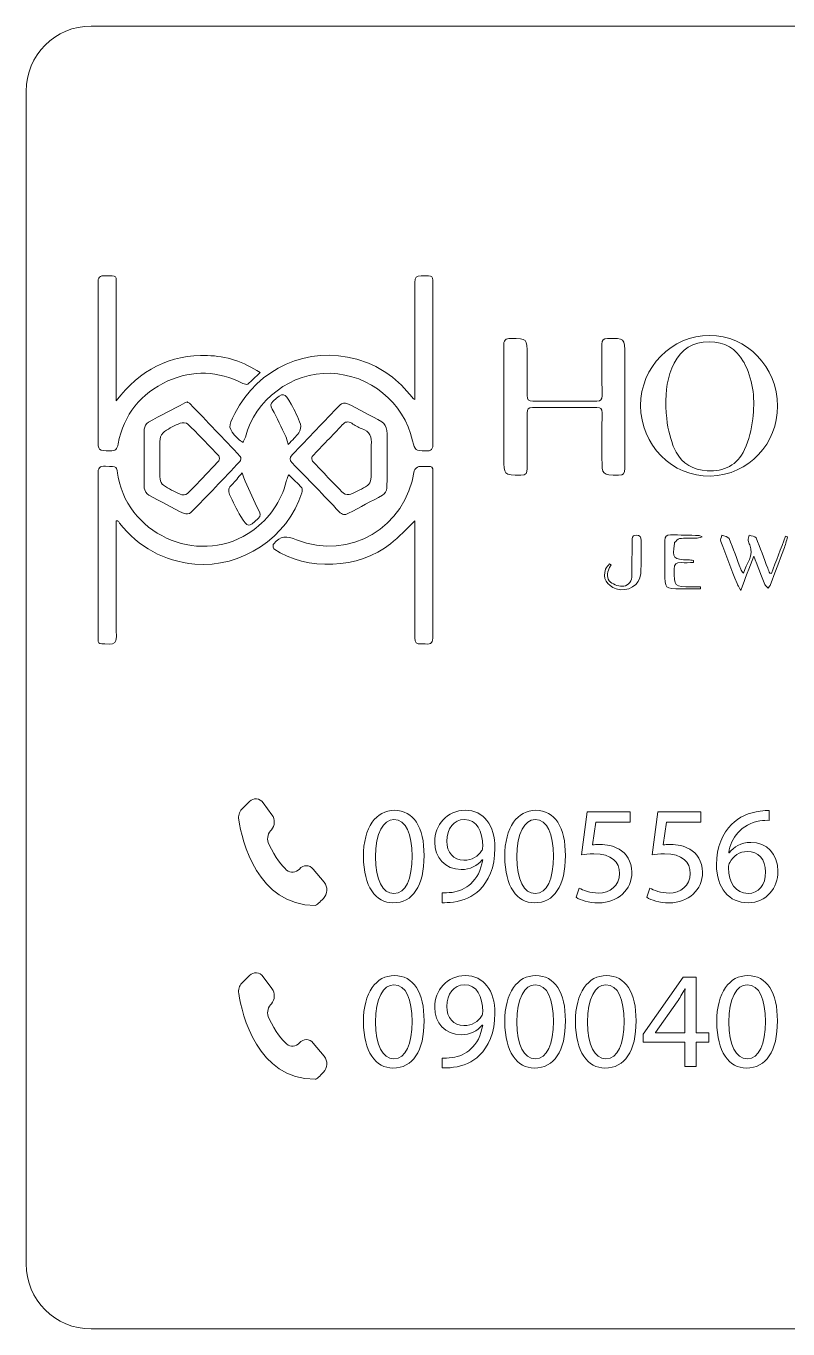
# Model space of a CAD drawing. Header units: millimetres. Extents: x -26.6 to 13.4, y -15.3 to 24.7.
# Drawn here: x -26.62 to -3.23, y -15.33 to 24.67 of the extents above; entities that cross this region are included whole.
import ezdxf

# ---------------------------------------------------------------- set-up
doc = ezdxf.new("R2010")
doc.units = ezdxf.units.MM
doc.header["$MEASUREMENT"] = 0
doc.layers.add('Layer 1', color=7, linetype='Continuous')

msp = doc.modelspace()

# ---------------------------------------------------------------- linework, layer by layer
at = {"layer": 'Layer 1', "color": 250, "lineweight": 18}
msp.add_open_spline([(11.3824, 24.6724), (11.3824, 24.6724), (-24.6176, 24.6724), (-24.6176, 24.6724), (-25.7176, 24.6724), (-26.6176, 23.7724), (-26.6176, 22.6724), (-26.6176, 22.6724), (-26.6176, -13.3276), (-26.6176, -13.3276), (-26.6176, -14.4276), (-25.7176, -15.3276), (-24.6176, -15.3276), (-24.6176, -15.3276), (11.3824, -15.3276), (11.3824, -15.3276), (12.4824, -15.3276), (13.3824, -14.4276), (13.3824, -13.3276), (13.3824, -13.3276), (13.3824, 22.6724), (13.3824, 22.6724), (13.3824, 23.7724), (12.4824, 24.6724), (11.3824, 24.6724)], degree=3, knots=[0, 0, 0, 0, 0.125, 0.125, 0.125, 0.25, 0.25, 0.25, 0.375, 0.375, 0.375, 0.5, 0.5, 0.5, 0.625, 0.625, 0.625, 0.75, 0.75, 0.75, 0.875, 0.875, 0.875, 1, 1, 1, 1], dxfattribs=at)
at = {"layer": 'Layer 1', "color": 250, "lineweight": 9}
for points, knots in [([(-19.4371, 14.0313), (-19.57, 13.9045), (-19.685, 13.7845), (-19.8131, 13.6803), (-19.8407, 13.6577), (-19.9214, 13.679), (-19.9666, 13.7019), (-20.7215, 14.0841), (-21.4952, 14.1227), (-22.2636, 13.7754), (-23.0971, 13.3985), (-23.6155, 12.7464), (-23.7927, 11.843), (-23.8234, 11.685), (-23.8734, 11.6248), (-24.0391, 11.6292), (-24.4056, 11.6396), (-24.4061, 11.6313), (-24.4061, 12.0012), (-24.4058, 13.5936), (-24.4034, 15.1861), (-24.4092, 16.7787), (-24.4098, 16.9516), (-24.3649, 17.015), (-24.185, 17.0079), (-23.8037, 16.993), (-23.8524, 17.0316), (-23.8519, 16.676), (-23.8503, 15.5856), (-23.8514, 14.4953), (-23.8514, 13.4048), (-23.8514, 13.3449), (-23.8514, 13.2851), (-23.8514, 13.1678), (-23.1184, 14.1177), (-22.2056, 14.5976), (-21.0515, 14.5581), (-20.4741, 14.5384), (-19.9379, 14.3689), (-19.4371, 14.0313)], [0, 0, 0, 0, 0.0769231, 0.0769231, 0.0769231, 0.1538462, 0.1538462, 0.1538462, 0.2307692, 0.2307692, 0.2307692, 0.3076923, 0.3076923, 0.3076923, 0.3846154, 0.3846154, 0.3846154, 0.4615385, 0.4615385, 0.4615385, 0.5384615, 0.5384615, 0.5384615, 0.6153846, 0.6153846, 0.6153846, 0.6923077, 0.6923077, 0.6923077, 0.7692308, 0.7692308, 0.7692308, 0.8461538, 0.8461538, 0.8461538, 0.9230769, 0.9230769, 0.9230769, 1, 1, 1, 1]), ([(-14.6833, 13.2057), (-14.6833, 13.284), (-14.6833, 13.3358), (-14.6833, 13.3875), (-14.6833, 14.5252), (-14.6808, 15.6629), (-14.6863, 16.8007), (-14.6872, 16.9541), (-14.6475, 17.0127), (-14.4862, 17.0065), (-14.0918, 16.9913), (-14.1317, 17.0517), (-14.1314, 16.6533), (-14.1303, 15.0565), (-14.1335, 13.4599), (-14.1275, 11.8634), (-14.1268, 11.6867), (-14.166, 11.6172), (-14.3575, 11.6279), (-14.6777, 11.6458), (-14.6782, 11.6338), (-14.7515, 11.9409), (-15.0349, 13.1296), (-16.0583, 13.9685), (-17.2777, 14.0111), (-18.4591, 14.0525), (-19.5919, 13.2007), (-19.8857, 12.0521), (-19.9005, 11.9945), (-19.9339, 11.9419), (-19.9587, 11.8869), (-20.0103, 11.9241), (-20.0703, 11.9536), (-20.112, 11.9998), (-20.4257, 12.3476), (-20.4245, 12.3486), (-20.2063, 12.7784), (-19.4963, 14.1765), (-17.9661, 14.8626), (-16.4659, 14.4431), (-15.8129, 14.2605), (-15.272, 13.8951), (-14.8437, 13.3671), (-14.8105, 13.3263), (-14.7781, 13.2848), (-14.744, 13.245), (-14.7353, 13.235), (-14.7212, 13.2298), (-14.6833, 13.2057)], [0, 0, 0, 0, 0.0625, 0.0625, 0.0625, 0.125, 0.125, 0.125, 0.1875, 0.1875, 0.1875, 0.25, 0.25, 0.25, 0.3125, 0.3125, 0.3125, 0.375, 0.375, 0.375, 0.4375, 0.4375, 0.4375, 0.5, 0.5, 0.5, 0.5625, 0.5625, 0.5625, 0.625, 0.625, 0.625, 0.6875, 0.6875, 0.6875, 0.75, 0.75, 0.75, 0.8125, 0.8125, 0.8125, 0.875, 0.875, 0.875, 0.9375, 0.9375, 0.9375, 1, 1, 1, 1]), ([(-8.2419, 12.9789), (-8.2418, 12.3477), (-8.2448, 11.7165), (-8.2392, 11.0853), (-8.2381, 10.9413), (-8.274, 10.8826), (-8.4318, 10.8844), (-8.9406, 10.891), (-8.9405, 10.8851), (-8.9401, 11.3969), (-8.9399, 11.8656), (-8.9431, 12.3341), (-8.9383, 12.8028), (-8.9369, 12.9204), (-8.9752, 12.9618), (-9.0944, 12.961), (-9.7543, 12.9568), (-10.4143, 12.9566), (-11.0742, 12.9611), (-11.201, 12.9619), (-11.2398, 12.9155), (-11.239, 12.7931), (-11.2348, 12.2243), (-11.2403, 11.6551), (-11.2348, 11.0861), (-11.2334, 10.9428), (-11.2702, 10.8829), (-11.4281, 10.8844), (-11.9537, 10.8892), (-11.9537, 10.8834), (-11.9537, 11.4075), (-11.954, 12.5553), (-11.9512, 13.703), (-11.9577, 14.8505), (-11.9586, 15.0218), (-11.9137, 15.0867), (-11.7332, 15.0833), (-11.2372, 15.074), (-11.237, 15.0811), (-11.2371, 14.5788), (-11.2371, 14.1627), (-11.2341, 13.7467), (-11.2396, 13.3308), (-11.2413, 13.2014), (-11.1973, 13.1536), (-11.0655, 13.1544), (-10.4106, 13.159), (-9.7553, 13.159), (-9.1002, 13.1544), (-8.9718, 13.1536), (-8.937, 13.2031), (-8.9383, 13.3242), (-8.9428, 13.8501), (-8.937, 14.3762), (-8.9425, 14.9022), (-8.9439, 15.0328), (-8.8982, 15.0778), (-8.7689, 15.0805), (-8.2422, 15.0913), (-8.2422, 15.0942), (-8.2422, 14.5713), (-8.2422, 14.0405), (-8.2422, 13.5097), (-8.2419, 12.9789)], [0, 0, 0, 0, 0.047619, 0.047619, 0.047619, 0.0952381, 0.0952381, 0.0952381, 0.1428571, 0.1428571, 0.1428571, 0.1904762, 0.1904762, 0.1904762, 0.2380952, 0.2380952, 0.2380952, 0.2857143, 0.2857143, 0.2857143, 0.3333333, 0.3333333, 0.3333333, 0.3809524, 0.3809524, 0.3809524, 0.4285714, 0.4285714, 0.4285714, 0.4761905, 0.4761905, 0.4761905, 0.5238095, 0.5238095, 0.5238095, 0.5714286, 0.5714286, 0.5714286, 0.6190476, 0.6190476, 0.6190476, 0.6666667, 0.6666667, 0.6666667, 0.7142857, 0.7142857, 0.7142857, 0.7619048, 0.7619048, 0.7619048, 0.8095238, 0.8095238, 0.8095238, 0.8571429, 0.8571429, 0.8571429, 0.9047619, 0.9047619, 0.9047619, 0.952381, 0.952381, 0.952381, 1, 1, 1, 1]), ([(-3.5544, 13.0064), (-3.5395, 11.8646), (-4.4233, 10.8916), (-5.6125, 10.8581), (-6.7887, 10.8249), (-7.7549, 11.8231), (-7.7558, 13.0186), (-7.7562, 14.2053), (-6.8074, 15.1713), (-5.6373, 15.1751), (-4.4908, 15.1788), (-3.5585, 14.2081), (-3.5544, 13.0064)], [0, 0, 0, 0, 0.25, 0.25, 0.25, 0.5, 0.5, 0.5, 0.75, 0.75, 0.75, 1, 1, 1, 1]), ([(-6.7778, 11.8368), (-6.7467, 11.748), (-6.7088, 11.666), (-6.6642, 11.5912), (-6.6642, 11.5912), (-6.6641, 11.5909), (-6.6641, 11.5909), (-6.6641, 11.5909), (-6.6633, 11.5896), (-6.6633, 11.5896), (-6.4722, 11.2431), (-6.1462, 11.0414), (-5.7083, 11.0187), (-5.1918, 10.992), (-4.7784, 11.1917), (-4.5655, 11.668), (-4.434, 11.9627), (-4.3502, 12.2914), (-4.3123, 12.6127), (-4.2455, 13.1768), (-4.2824, 13.7416), (-4.5418, 14.2644), (-4.5588, 14.2987), (-4.5764, 14.3317), (-4.5952, 14.3633), (-4.5952, 14.3633), (-4.5962, 14.3651), (-4.5962, 14.3651), (-4.5962, 14.3651), (-4.5963, 14.3653), (-4.5963, 14.3653), (-4.8201, 14.7706), (-5.172, 14.9806), (-5.6542, 14.9773), (-6.1454, 14.9737), (-6.5036, 14.7548), (-6.7279, 14.3197), (-6.9394, 13.9092), (-6.9893, 13.4659), (-6.9821, 13.0119), (-6.9821, 13.0119), (-6.9765, 12.9798), (-6.9765, 12.9798), (-6.9765, 12.9798), (-6.9769, 12.978), (-6.9769, 12.978), (-6.9541, 12.4618), (-6.8967, 12.2134), (-6.7865, 11.8871), (-6.7865, 11.8871), (-6.7778, 11.8368), (-6.7778, 11.8368)], [0, 0, 0, 0, 0.0588235, 0.0588235, 0.0588235, 0.1176471, 0.1176471, 0.1176471, 0.1764706, 0.1764706, 0.1764706, 0.2352941, 0.2352941, 0.2352941, 0.2941176, 0.2941176, 0.2941176, 0.3529412, 0.3529412, 0.3529412, 0.4117647, 0.4117647, 0.4117647, 0.4705882, 0.4705882, 0.4705882, 0.5294118, 0.5294118, 0.5294118, 0.5882353, 0.5882353, 0.5882353, 0.6470588, 0.6470588, 0.6470588, 0.7058824, 0.7058824, 0.7058824, 0.7647059, 0.7647059, 0.7647059, 0.8235294, 0.8235294, 0.8235294, 0.8823529, 0.8823529, 0.8823529, 0.9411765, 0.9411765, 0.9411765, 1, 1, 1, 1]), ([(-18.5742, 11.827), (-18.6088, 11.9448), (-18.6193, 12.0106), (-18.6467, 12.0683), (-18.781, 12.3512), (-18.9098, 12.6375), (-19.0623, 12.9102), (-19.1225, 13.0176), (-19.1194, 13.0748), (-19.033, 13.1522), (-18.7176, 13.4343), (-18.6989, 13.4372), (-18.4848, 13.0645), (-18.3711, 12.8667), (-18.2691, 12.6597), (-18.1893, 12.4467), (-18.1629, 12.3753), (-18.1992, 12.2568), (-18.2468, 12.187), (-18.3284, 12.0676), (-18.4412, 11.9696), (-18.5742, 11.827)], [0, 0, 0, 0, 0.1428571, 0.1428571, 0.1428571, 0.2857143, 0.2857143, 0.2857143, 0.4285714, 0.4285714, 0.4285714, 0.5714286, 0.5714286, 0.5714286, 0.7142857, 0.7142857, 0.7142857, 0.8571429, 0.8571429, 0.8571429, 1, 1, 1, 1]), ([(-21.6722, 13.1329), (-21.6442, 13.1149), (-21.6078, 13.1006), (-21.5831, 13.0748), (-21.0678, 12.5382), (-20.5525, 12.0014), (-20.0432, 11.4592), (-20.0181, 11.4329), (-20.0251, 11.3362), (-20.0531, 11.3062), (-20.5504, 10.778), (-21.0512, 10.253), (-21.559, 9.735), (-21.5994, 9.6938), (-21.7143, 9.6789), (-21.7684, 9.7054), (-22.1319, 9.8845), (-22.4918, 10.072), (-22.8443, 10.2717), (-22.9132, 10.3109), (-22.9863, 10.4145), (-22.9876, 10.4896), (-22.9994, 11.0914), (-22.9989, 11.6931), (-22.9887, 12.2948), (-22.9874, 12.3684), (-22.9238, 12.4716), (-22.8592, 12.5083), (-22.494, 12.715), (-22.1196, 12.9057), (-21.7484, 13.1014), (-21.7276, 13.1124), (-21.7047, 13.1194), (-21.6722, 13.1329)], [0, 0, 0, 0, 0.0909091, 0.0909091, 0.0909091, 0.1818182, 0.1818182, 0.1818182, 0.2727273, 0.2727273, 0.2727273, 0.3636364, 0.3636364, 0.3636364, 0.4545455, 0.4545455, 0.4545455, 0.5454545, 0.5454545, 0.5454545, 0.6363636, 0.6363636, 0.6363636, 0.7272727, 0.7272727, 0.7272727, 0.8181818, 0.8181818, 0.8181818, 0.9090909, 0.9090909, 0.9090909, 1, 1, 1, 1]), ([(-15.5384, 11.3861), (-15.5384, 11.0855), (-15.5301, 10.7842), (-15.5443, 10.4839), (-15.5479, 10.4108), (-15.6091, 10.3111), (-15.6729, 10.2747), (-16.0171, 10.0791), (-16.3714, 9.9017), (-16.7195, 9.7129), (-16.8337, 9.6509), (-16.9137, 9.6625), (-17.0068, 9.7612), (-17.4817, 10.2643), (-17.9619, 10.7625), (-18.4449, 11.2579), (-18.5348, 11.3499), (-18.5385, 11.4126), (-18.448, 11.5066), (-17.9555, 12.0188), (-17.4703, 12.5378), (-16.9751, 13.0472), (-16.9336, 13.0898), (-16.8199, 13.1124), (-16.7683, 13.0869), (-16.4046, 12.908), (-16.0437, 12.7221), (-15.6937, 12.5186), (-15.6173, 12.4741), (-15.5507, 12.351), (-15.5447, 12.26), (-15.5258, 11.9697), (-15.5377, 11.6777), (-15.5377, 11.3861), (-15.538, 11.3861), (-15.5381, 11.3861), (-15.5384, 11.3861)], [0, 0, 0, 0, 0.0833333, 0.0833333, 0.0833333, 0.1666667, 0.1666667, 0.1666667, 0.25, 0.25, 0.25, 0.3333333, 0.3333333, 0.3333333, 0.4166667, 0.4166667, 0.4166667, 0.5, 0.5, 0.5, 0.5833333, 0.5833333, 0.5833333, 0.6666667, 0.6666667, 0.6666667, 0.75, 0.75, 0.75, 0.8333333, 0.8333333, 0.8333333, 0.9166667, 0.9166667, 0.9166667, 1, 1, 1, 1]), ([(-22.5099, 11.3908), (-22.5093, 11.3908), (-22.509, 11.3908), (-22.5086, 11.3908), (-22.5086, 11.1805), (-22.5163, 10.9698), (-22.5039, 10.7602), (-22.5002, 10.6962), (-22.4564, 10.611), (-22.404, 10.5775), (-22.2399, 10.4717), (-22.0672, 10.376), (-21.8885, 10.2981), (-21.8268, 10.2712), (-21.7076, 10.2775), (-21.6654, 10.3197), (-21.3373, 10.646), (-21.0197, 10.9831), (-20.7055, 11.3232), (-20.679, 11.3517), (-20.6779, 11.4471), (-20.7041, 11.4749), (-21.0142, 11.806), (-21.3274, 12.1344), (-21.6516, 12.4514), (-21.6971, 12.4959), (-21.8182, 12.5054), (-21.8836, 12.4792), (-22.051, 12.4119), (-22.2151, 12.3278), (-22.3637, 12.2253), (-22.4328, 12.1777), (-22.4949, 12.0757), (-22.5033, 11.9923), (-22.5234, 11.7938), (-22.5099, 11.5917), (-22.5099, 11.3908)], [0, 0, 0, 0, 0.0833333, 0.0833333, 0.0833333, 0.1666667, 0.1666667, 0.1666667, 0.25, 0.25, 0.25, 0.3333333, 0.3333333, 0.3333333, 0.4166667, 0.4166667, 0.4166667, 0.5, 0.5, 0.5, 0.5833333, 0.5833333, 0.5833333, 0.6666667, 0.6666667, 0.6666667, 0.75, 0.75, 0.75, 0.8333333, 0.8333333, 0.8333333, 0.9166667, 0.9166667, 0.9166667, 1, 1, 1, 1]), ([(-16.0245, 11.3612), (-16.0245, 11.5092), (-16.0374, 11.6587), (-16.0216, 11.8049), (-15.995, 12.0545), (-16.0641, 12.2292), (-16.3206, 12.3132), (-16.4275, 12.3482), (-16.5235, 12.4184), (-16.6218, 12.4768), (-16.7325, 12.5427), (-16.8207, 12.5296), (-16.911, 12.4326), (-17.2165, 12.1045), (-17.5296, 11.783), (-17.8338, 11.4535), (-17.8559, 11.4294), (-17.8488, 11.3429), (-17.823, 11.3154), (-17.5104, 10.9811), (-17.1953, 10.6486), (-16.8696, 10.327), (-16.8264, 10.2845), (-16.709, 10.2757), (-16.6472, 10.3015), (-16.4717, 10.3751), (-16.3018, 10.466), (-16.1414, 10.5686), (-16.0849, 10.6047), (-16.0352, 10.6921), (-16.0302, 10.7598), (-16.0155, 10.9594), (-16.025, 11.1607), (-16.0245, 11.3612)], [0, 0, 0, 0, 0.0909091, 0.0909091, 0.0909091, 0.1818182, 0.1818182, 0.1818182, 0.2727273, 0.2727273, 0.2727273, 0.3636364, 0.3636364, 0.3636364, 0.4545455, 0.4545455, 0.4545455, 0.5454545, 0.5454545, 0.5454545, 0.6363636, 0.6363636, 0.6363636, 0.7272727, 0.7272727, 0.7272727, 0.8181818, 0.8181818, 0.8181818, 0.9090909, 0.9090909, 0.9090909, 1, 1, 1, 1]), ([(-14.6829, 9.4792), (-14.9395, 9.2375), (-15.1703, 8.9892), (-15.4317, 8.779), (-16.4032, 7.9982), (-17.9935, 7.9339), (-19.0153, 8.6244), (-19.0387, 8.6401), (-19.027, 8.7089), (-19.0294, 8.7531), (-19.0298, 8.7586), (-19.0141, 8.764), (-19.0085, 8.7713), (-18.8155, 9.0287), (-18.6226, 9.0287), (-18.3119, 8.9036), (-16.6888, 8.251), (-14.9604, 9.2816), (-14.7007, 11.0182), (-14.6931, 11.0695), (-14.6111, 11.1477), (-14.563, 11.1483), (-14.0571, 11.1538), (-14.1329, 11.2131), (-14.1321, 10.7495), (-14.1289, 9.1475), (-14.1336, 7.5454), (-14.1273, 5.9434), (-14.1266, 5.7584), (-14.1751, 5.6728), (-14.3676, 5.7016), (-14.4098, 5.7078), (-14.4539, 5.7052), (-14.4966, 5.7013), (-14.6373, 5.6884), (-14.6872, 5.7447), (-14.6866, 5.8909), (-14.6809, 7.0099), (-14.6833, 8.1289), (-14.6829, 9.248), (-14.6829, 9.3238), (-14.6829, 9.3996), (-14.6829, 9.4792)], [0, 0, 0, 0, 0.0714286, 0.0714286, 0.0714286, 0.1428571, 0.1428571, 0.1428571, 0.2142857, 0.2142857, 0.2142857, 0.2857143, 0.2857143, 0.2857143, 0.3571429, 0.3571429, 0.3571429, 0.4285714, 0.4285714, 0.4285714, 0.5, 0.5, 0.5, 0.5714286, 0.5714286, 0.5714286, 0.6428571, 0.6428571, 0.6428571, 0.7142857, 0.7142857, 0.7142857, 0.7857143, 0.7857143, 0.7857143, 0.8571429, 0.8571429, 0.8571429, 0.9285714, 0.9285714, 0.9285714, 1, 1, 1, 1]), ([(-23.851, 9.4862), (-23.851, 9.3752), (-23.851, 9.2673), (-23.851, 9.1595), (-23.8508, 8.0791), (-23.8543, 6.9989), (-23.8468, 5.9185), (-23.8457, 5.7456), (-23.9032, 5.6948), (-24.0684, 5.6988), (-24.4654, 5.7078), (-24.4048, 5.6844), (-24.4051, 6.0409), (-24.4067, 7.6708), (-24.4034, 9.3009), (-24.4095, 10.931), (-24.4102, 11.1064), (-24.361, 11.1648), (-24.1835, 11.158), (-23.7785, 11.1422), (-23.8613, 11.1971), (-23.7891, 10.821), (-23.4338, 8.9671), (-21.1832, 8.0739), (-19.6604, 9.1878), (-19.1429, 9.5661), (-18.789, 10.0665), (-18.6297, 10.6949), (-18.6169, 10.7459), (-18.6005, 10.7961), (-18.5844, 10.846), (-18.58, 10.8588), (-18.5697, 10.8695), (-18.5556, 10.8917), (-18.4178, 10.758), (-18.2783, 10.6313), (-18.1514, 10.4929), (-18.1267, 10.466), (-18.1393, 10.3912), (-18.1539, 10.3446), (-18.5827, 8.9711), (-20.0173, 8.0214), (-21.4401, 8.1546), (-22.3927, 8.2441), (-23.1576, 8.6655), (-23.7469, 9.414), (-23.7647, 9.4365), (-23.7839, 9.4578), (-23.8041, 9.478), (-23.8095, 9.4832), (-23.8214, 9.4814), (-23.851, 9.4862)], [0, 0, 0, 0, 0.0588235, 0.0588235, 0.0588235, 0.1176471, 0.1176471, 0.1176471, 0.1764706, 0.1764706, 0.1764706, 0.2352941, 0.2352941, 0.2352941, 0.2941176, 0.2941176, 0.2941176, 0.3529412, 0.3529412, 0.3529412, 0.4117647, 0.4117647, 0.4117647, 0.4705882, 0.4705882, 0.4705882, 0.5294118, 0.5294118, 0.5294118, 0.5882353, 0.5882353, 0.5882353, 0.6470588, 0.6470588, 0.6470588, 0.7058824, 0.7058824, 0.7058824, 0.7647059, 0.7647059, 0.7647059, 0.8235294, 0.8235294, 0.8235294, 0.8823529, 0.8823529, 0.8823529, 0.9411765, 0.9411765, 0.9411765, 1, 1, 1, 1]), ([(-19.9843, 10.9555), (-19.9386, 10.8243), (-19.9221, 10.7612), (-19.8953, 10.7026), (-19.7578, 10.4006), (-19.6263, 10.0952), (-19.4731, 9.801), (-19.4206, 9.6998), (-19.401, 9.6426), (-19.4916, 9.5579), (-19.8002, 9.2692), (-19.8074, 9.2604), (-20.0283, 9.618), (-20.1607, 9.8321), (-20.2591, 10.0673), (-20.3691, 10.2952), (-20.4231, 10.4073), (-20.3974, 10.5005), (-20.3042, 10.59), (-20.1993, 10.6909), (-20.111, 10.809), (-19.9843, 10.9555)], [0, 0, 0, 0, 0.1428571, 0.1428571, 0.1428571, 0.2857143, 0.2857143, 0.2857143, 0.4285714, 0.4285714, 0.4285714, 0.5714286, 0.5714286, 0.5714286, 0.7142857, 0.7142857, 0.7142857, 0.8571429, 0.8571429, 0.8571429, 1, 1, 1, 1]), ([(-8.6613, 8.1225), (-8.6804, 8.0908), (-8.7007, 8.06), (-8.7185, 8.0276), (-8.8013, 7.8761), (-8.7969, 7.7036), (-8.6773, 7.6034), (-8.5738, 7.517), (-8.3992, 7.4591), (-8.2681, 7.4769), (-8.117, 7.4975), (-8.0191, 7.6412), (-8.0194, 7.8184), (-8.0201, 8.1675), (-8.0195, 8.5164), (-8.0168, 8.8654), (-8.0162, 8.9483), (-8.0336, 9.0406), (-7.8943, 9.0439), (-7.7661, 9.0469), (-7.7376, 8.979), (-7.7383, 8.8776), (-7.7403, 8.5391), (-7.7311, 8.1998), (-7.7526, 7.8625), (-7.7755, 7.5028), (-8.1477, 7.281), (-8.5016, 7.3953), (-8.8028, 7.4929), (-8.9301, 7.7222), (-8.8283, 8.0028), (-8.8065, 8.0633), (-8.747, 8.1101), (-8.705, 8.1632), (-8.6904, 8.1495), (-8.6759, 8.136), (-8.6613, 8.1225)], [0, 0, 0, 0, 0.0833333, 0.0833333, 0.0833333, 0.1666667, 0.1666667, 0.1666667, 0.25, 0.25, 0.25, 0.3333333, 0.3333333, 0.3333333, 0.4166667, 0.4166667, 0.4166667, 0.5, 0.5, 0.5, 0.5833333, 0.5833333, 0.5833333, 0.6666667, 0.6666667, 0.6666667, 0.75, 0.75, 0.75, 0.8333333, 0.8333333, 0.8333333, 0.9166667, 0.9166667, 0.9166667, 1, 1, 1, 1]), ([(-5.9154, 7.3947), (-6.1125, 7.3947), (-6.3095, 7.3947), (-6.5066, 7.3947), (-7.0115, 7.3947), (-7.0118, 7.3947), (-7.0115, 7.906), (-7.0115, 8.2311), (-7.0092, 8.5563), (-7.0119, 8.8814), (-7.0129, 9.0035), (-6.9587, 9.0561), (-6.8387, 9.053), (-6.5477, 9.0458), (-6.2566, 9.0411), (-5.9657, 9.0341), (-5.9495, 9.0337), (-5.9339, 9.0206), (-5.865, 8.9897), (-5.9635, 8.9676), (-6.0117, 8.9483), (-6.0611, 8.947), (-6.2281, 8.9426), (-6.3967, 8.9551), (-6.5625, 8.9381), (-6.617, 8.9326), (-6.6646, 8.8572), (-6.7142, 8.8122), (-6.7198, 8.8074), (-6.7177, 8.7939), (-6.7191, 8.7844), (-6.7796, 8.3273), (-6.7486, 8.2916), (-6.2908, 8.2847), (-6.2377, 8.2839), (-6.1848, 8.2721), (-6.1318, 8.2652), (-6.132, 8.2434), (-6.1327, 8.2215), (-6.1331, 8.1998), (-6.2603, 8.1998), (-6.3882, 8.1924), (-6.5147, 8.2018), (-6.667, 8.2129), (-6.7265, 8.1611), (-6.7261, 8.0002), (-6.7244, 7.4549), (-6.7295, 7.4549), (-6.1872, 7.4549), (-6.0976, 7.4549), (-6.008, 7.4549), (-5.9184, 7.4549), (-5.9173, 7.4346), (-5.9164, 7.4146), (-5.9154, 7.3947)], [0, 0, 0, 0, 0.0555556, 0.0555556, 0.0555556, 0.1111111, 0.1111111, 0.1111111, 0.1666667, 0.1666667, 0.1666667, 0.2222222, 0.2222222, 0.2222222, 0.2777778, 0.2777778, 0.2777778, 0.3333333, 0.3333333, 0.3333333, 0.3888889, 0.3888889, 0.3888889, 0.4444444, 0.4444444, 0.4444444, 0.5, 0.5, 0.5, 0.5555556, 0.5555556, 0.5555556, 0.6111111, 0.6111111, 0.6111111, 0.6666667, 0.6666667, 0.6666667, 0.7222222, 0.7222222, 0.7222222, 0.7777778, 0.7777778, 0.7777778, 0.8333333, 0.8333333, 0.8333333, 0.8888889, 0.8888889, 0.8888889, 0.9444444, 0.9444444, 0.9444444, 1, 1, 1, 1]), ([(-3.7411, 7.8701), (-3.5962, 8.2514), (-3.451, 8.6326), (-3.3059, 9.0136), (-3.2843, 9.0063), (-3.2629, 8.999), (-3.2412, 8.9916), (-3.2799, 8.8653), (-3.3126, 8.7367), (-3.3581, 8.613), (-3.4914, 8.2504), (-3.6288, 7.8896), (-3.7677, 7.5293), (-3.7834, 7.4881), (-3.8176, 7.4539), (-3.8434, 7.4164), (-3.8755, 7.4534), (-3.9198, 7.4849), (-3.9375, 7.5276), (-4.0489, 7.799), (-4.1538, 8.0727), (-4.2827, 8.4009), (-4.4228, 8.0313), (-4.542, 7.7163), (-4.6823, 7.3471), (-4.7413, 7.4542), (-4.7751, 7.5025), (-4.796, 7.556), (-4.9648, 7.9871), (-5.1339, 8.4181), (-5.2939, 8.8525), (-5.3132, 8.9043), (-5.2763, 8.977), (-5.2652, 9.04), (-5.1878, 9.0074), (-5.0648, 8.9943), (-5.0406, 8.9383), (-4.9079, 8.632), (-4.8002, 8.3151), (-4.6823, 8.0024), (-4.6665, 7.9602), (-4.641, 7.9215), (-4.5925, 7.8804), (-4.5204, 8.1695), (-4.2534, 8.4078), (-4.4071, 8.7444), (-4.4267, 8.7877), (-4.4501, 8.8339), (-4.4518, 8.8795), (-4.4538, 8.9338), (-4.4343, 8.9888), (-4.4239, 9.0436), (-4.3513, 9.0162), (-4.2342, 9.0079), (-4.2127, 8.9583), (-4.0804, 8.6524), (-3.9702, 8.337), (-3.8521, 8.025), (-3.8325, 7.9736), (-3.8107, 7.923), (-3.7901, 7.872), (-3.7739, 7.8714), (-3.7577, 7.8709), (-3.7411, 7.8701)], [0, 0, 0, 0, 0.047619, 0.047619, 0.047619, 0.0952381, 0.0952381, 0.0952381, 0.1428571, 0.1428571, 0.1428571, 0.1904762, 0.1904762, 0.1904762, 0.2380952, 0.2380952, 0.2380952, 0.2857143, 0.2857143, 0.2857143, 0.3333333, 0.3333333, 0.3333333, 0.3809524, 0.3809524, 0.3809524, 0.4285714, 0.4285714, 0.4285714, 0.4761905, 0.4761905, 0.4761905, 0.5238095, 0.5238095, 0.5238095, 0.5714286, 0.5714286, 0.5714286, 0.6190476, 0.6190476, 0.6190476, 0.6666667, 0.6666667, 0.6666667, 0.7142857, 0.7142857, 0.7142857, 0.7619048, 0.7619048, 0.7619048, 0.8095238, 0.8095238, 0.8095238, 0.8571429, 0.8571429, 0.8571429, 0.9047619, 0.9047619, 0.9047619, 0.952381, 0.952381, 0.952381, 1, 1, 1, 1]), ([(-19.1141, -0.0345), (-19.1141, -0.0345), (-19.0879, -0.0051), (-19.0879, -0.0051), (-18.9771, 0.1205), (-18.9687, 0.3228), (-19.0695, 0.4595), (-19.0695, 0.4595), (-19.3378, 0.8245), (-19.3378, 0.8245), (-19.4458, 0.9712), (-19.6376, 0.9873), (-19.7633, 0.8605), (-19.7633, 0.8605), (-19.9939, 0.6274), (-19.9939, 0.6274), (-20.0734, 0.547), (-20.1093, 0.4258), (-20.0899, 0.3063), (-19.9855, -0.3356), (-19.519, -2.3244), (-17.7466, -2.3244), (-17.7064, -2.3244), (-17.5924, -2.2183), (-17.4844, -2.108), (-17.3582, -1.9789), (-17.3497, -1.7559), (-17.4663, -1.6154), (-17.4663, -1.6154), (-17.8011, -1.2123), (-17.8011, -1.2123), (-17.9166, -1.0729), (-18.1086, -1.0708), (-18.2276, -1.2072), (-18.2276, -1.2072), (-18.2276, -1.2072), (-18.2276, -1.2072), (-18.3333, -1.3285), (-18.5, -1.3422), (-18.6191, -1.2385), (-18.7626, -1.1135), (-18.957, -0.8802), (-19.1654, -0.4472), (-19.2302, -0.3124), (-19.2097, -0.1427), (-19.1141, -0.0345)], [0, 0, 0, 0, 0.0666667, 0.0666667, 0.0666667, 0.1333333, 0.1333333, 0.1333333, 0.2, 0.2, 0.2, 0.2666667, 0.2666667, 0.2666667, 0.3333333, 0.3333333, 0.3333333, 0.4, 0.4, 0.4, 0.4666667, 0.4666667, 0.4666667, 0.5333333, 0.5333333, 0.5333333, 0.6, 0.6, 0.6, 0.6666667, 0.6666667, 0.6666667, 0.7333333, 0.7333333, 0.7333333, 0.8, 0.8, 0.8, 0.8666667, 0.8666667, 0.8666667, 0.9333333, 0.9333333, 0.9333333, 1, 1, 1, 1]), ([(-14.3996, -0.7954), (-14.3996, -1.7298), (-14.7461, -2.2456), (-15.355, -2.2456), (-15.8919, -2.2456), (-16.2552, -1.7421), (-16.2638, -0.8337), (-16.2638, 0.0881), (-15.8664, 0.5953), (-15.3083, 0.5953), (-14.7293, 0.5953), (-14.3996, 0.0796), (-14.3996, -0.7954)], [0, 0, 0, 0, 0.25, 0.25, 0.25, 0.5, 0.5, 0.5, 0.75, 0.75, 0.75, 1, 1, 1, 1]), ([(-13.8412, -1.9369), (-13.7607, -1.9454), (-13.6678, -1.9369), (-13.5409, -1.9245), (-13.3254, -1.8944), (-13.1226, -1.8055), (-12.966, -1.6578), (-12.7842, -1.4932), (-12.6533, -1.252), (-12.6025, -0.9268), (-12.6025, -0.9268), (-12.615, -0.9268), (-12.615, -0.9268), (-12.7673, -1.1128), (-12.9871, -1.2226), (-13.262, -1.2226), (-13.7563, -1.2226), (-14.0737, -0.8503), (-14.0737, -0.3811), (-14.0737, 0.1389), (-13.6973, 0.5953), (-13.1351, 0.5953), (-12.5729, 0.5953), (-12.2262, 0.1389), (-12.2262, -0.5632), (-12.2262, -1.1675), (-12.4291, -1.5903), (-12.6996, -1.8524), (-12.9111, -2.0595), (-13.2026, -2.1863), (-13.4988, -2.2201), (-13.6339, -2.2414), (-13.7522, -2.2456), (-13.8412, -2.2414), (-13.8412, -2.2414), (-13.8412, -1.9369), (-13.8412, -1.9369)], [0, 0, 0, 0, 0.0833333, 0.0833333, 0.0833333, 0.1666667, 0.1666667, 0.1666667, 0.25, 0.25, 0.25, 0.3333333, 0.3333333, 0.3333333, 0.4166667, 0.4166667, 0.4166667, 0.5, 0.5, 0.5, 0.5833333, 0.5833333, 0.5833333, 0.6666667, 0.6666667, 0.6666667, 0.75, 0.75, 0.75, 0.8333333, 0.8333333, 0.8333333, 0.9166667, 0.9166667, 0.9166667, 1, 1, 1, 1]), ([(-10.0615, -0.7954), (-10.0615, -1.7298), (-10.4082, -2.2456), (-11.017, -2.2456), (-11.5538, -2.2456), (-11.9172, -1.7421), (-11.9257, -0.8337), (-11.9257, 0.0881), (-11.5284, 0.5953), (-10.9703, 0.5953), (-10.3913, 0.5953), (-10.0615, 0.0796), (-10.0615, -0.7954)], [0, 0, 0, 0, 0.25, 0.25, 0.25, 0.5, 0.5, 0.5, 0.75, 0.75, 0.75, 1, 1, 1, 1]), ([(-8.0785, 0.236), (-8.0785, 0.236), (-9.1268, 0.236), (-9.1268, 0.236), (-9.1268, 0.236), (-9.2325, -0.47), (-9.2325, -0.47), (-9.1691, -0.4613), (-9.11, -0.453), (-9.0085, -0.453), (-8.797, -0.453), (-8.5858, -0.4998), (-8.4167, -0.6012), (-8.201, -0.7235), (-8.0235, -0.9605), (-8.0235, -1.3071), (-8.0235, -1.8441), (-8.4506, -2.2456), (-9.0466, -2.2456), (-9.3466, -2.2456), (-9.6004, -2.1611), (-9.7315, -2.0763), (-9.7315, -2.0763), (-9.6383, -1.7932), (-9.6383, -1.7932), (-9.5242, -1.8607), (-9.3001, -1.9454), (-9.0507, -1.9454), (-8.6998, -1.9454), (-8.3997, -1.7171), (-8.3997, -1.3494), (-8.4039, -0.9943), (-8.6408, -0.7403), (-9.1903, -0.7403), (-9.3466, -0.7403), (-9.4692, -0.7575), (-9.5708, -0.7703), (-9.5708, -0.7703), (-9.3932, 0.5488), (-9.3932, 0.5488), (-9.3932, 0.5488), (-8.0785, 0.5488), (-8.0785, 0.5488), (-8.0785, 0.5488), (-8.0785, 0.236), (-8.0785, 0.236)], [0, 0, 0, 0, 0.0666667, 0.0666667, 0.0666667, 0.1333333, 0.1333333, 0.1333333, 0.2, 0.2, 0.2, 0.2666667, 0.2666667, 0.2666667, 0.3333333, 0.3333333, 0.3333333, 0.4, 0.4, 0.4, 0.4666667, 0.4666667, 0.4666667, 0.5333333, 0.5333333, 0.5333333, 0.6, 0.6, 0.6, 0.6666667, 0.6666667, 0.6666667, 0.7333333, 0.7333333, 0.7333333, 0.8, 0.8, 0.8, 0.8666667, 0.8666667, 0.8666667, 0.9333333, 0.9333333, 0.9333333, 1, 1, 1, 1]), ([(-5.9095, 0.236), (-5.9095, 0.236), (-6.958, 0.236), (-6.958, 0.236), (-6.958, 0.236), (-7.0636, -0.47), (-7.0636, -0.47), (-7.0002, -0.4613), (-6.9411, -0.453), (-6.8395, -0.453), (-6.6283, -0.453), (-6.4167, -0.4998), (-6.2478, -0.6012), (-6.0321, -0.7235), (-5.8546, -0.9605), (-5.8546, -1.3071), (-5.8546, -1.8441), (-6.2816, -2.2456), (-6.8777, -2.2456), (-7.1775, -2.2456), (-7.4315, -2.1611), (-7.5624, -2.0763), (-7.5624, -2.0763), (-7.4694, -1.7932), (-7.4694, -1.7932), (-7.3553, -1.8607), (-7.1313, -1.9454), (-6.8818, -1.9454), (-6.531, -1.9454), (-6.2308, -1.7171), (-6.2308, -1.3494), (-6.235, -0.9943), (-6.4717, -0.7403), (-7.0214, -0.7403), (-7.1775, -0.7403), (-7.3003, -0.7575), (-7.4018, -0.7703), (-7.4018, -0.7703), (-7.2242, 0.5488), (-7.2242, 0.5488), (-7.2242, 0.5488), (-5.9095, 0.5488), (-5.9095, 0.5488), (-5.9095, 0.5488), (-5.9095, 0.236), (-5.9095, 0.236)], [0, 0, 0, 0, 0.0666667, 0.0666667, 0.0666667, 0.1333333, 0.1333333, 0.1333333, 0.2, 0.2, 0.2, 0.2666667, 0.2666667, 0.2666667, 0.3333333, 0.3333333, 0.3333333, 0.4, 0.4, 0.4, 0.4666667, 0.4666667, 0.4666667, 0.5333333, 0.5333333, 0.5333333, 0.6, 0.6, 0.6, 0.6666667, 0.6666667, 0.6666667, 0.7333333, 0.7333333, 0.7333333, 0.8, 0.8, 0.8, 0.8666667, 0.8666667, 0.8666667, 0.9333333, 0.9333333, 0.9333333, 1, 1, 1, 1]), ([(-3.8124, 0.2866), (-3.8883, 0.2907), (-3.9857, 0.2866), (-4.0916, 0.2698), (-4.6748, 0.1726), (-4.9834, -0.2543), (-5.0468, -0.707), (-5.0468, -0.707), (-5.034, -0.707), (-5.034, -0.707), (-4.9031, -0.5334), (-4.6748, -0.3896), (-4.3706, -0.3896), (-3.8842, -0.3896), (-3.5417, -0.7403), (-3.5417, -1.2775), (-3.5417, -1.7805), (-3.8842, -2.2456), (-4.4549, -2.2456), (-5.0424, -2.2456), (-5.4272, -1.789), (-5.4272, -1.0745), (-5.4272, -0.5334), (-5.2324, -0.1064), (-4.9621, 0.1639), (-4.734, 0.3883), (-4.4295, 0.5275), (-4.0829, 0.5698), (-3.9729, 0.5867), (-3.88, 0.5908), (-3.8124, 0.5908), (-3.8124, 0.5908), (-3.8124, 0.2866), (-3.8124, 0.2866)], [0, 0, 0, 0, 0.0909091, 0.0909091, 0.0909091, 0.1818182, 0.1818182, 0.1818182, 0.2727273, 0.2727273, 0.2727273, 0.3636364, 0.3636364, 0.3636364, 0.4545455, 0.4545455, 0.4545455, 0.5454545, 0.5454545, 0.5454545, 0.6363636, 0.6363636, 0.6363636, 0.7272727, 0.7272727, 0.7272727, 0.8181818, 0.8181818, 0.8181818, 0.9090909, 0.9090909, 0.9090909, 1, 1, 1, 1]), ([(-15.8919, -0.8379), (-15.8919, -1.552), (-15.6718, -1.9578), (-15.3337, -1.9578), (-14.9534, -1.9578), (-14.7715, -1.5141), (-14.7715, -0.8124), (-14.7715, -0.1361), (-14.9447, 0.308), (-15.3293, 0.308), (-15.655, 0.308), (-15.8919, -0.0896), (-15.8919, -0.8379)], [0, 0, 0, 0, 0.25, 0.25, 0.25, 0.5, 0.5, 0.5, 0.75, 0.75, 0.75, 1, 1, 1, 1]), ([(-13.7057, -0.3558), (-13.7057, -0.6983), (-13.4988, -0.9392), (-13.1774, -0.9392), (-12.928, -0.9392), (-12.7334, -0.8168), (-12.6362, -0.6519), (-12.615, -0.6181), (-12.6025, -0.5757), (-12.6025, -0.5164), (-12.6025, -0.0472), (-12.7757, 0.3118), (-13.1647, 0.3118), (-13.4816, 0.3118), (-13.7057, 0.033), (-13.7057, -0.3558)], [0, 0, 0, 0, 0.2, 0.2, 0.2, 0.4, 0.4, 0.4, 0.6, 0.6, 0.6, 0.8, 0.8, 0.8, 1, 1, 1, 1]), ([(-11.5538, -0.8379), (-11.5538, -1.552), (-11.334, -1.9578), (-10.9958, -1.9578), (-10.6153, -1.9578), (-10.4334, -1.5141), (-10.4334, -0.8124), (-10.4334, -0.1361), (-10.6068, 0.308), (-10.9915, 0.308), (-11.317, 0.308), (-11.5538, -0.0896), (-11.5538, -0.8379)], [0, 0, 0, 0, 0.25, 0.25, 0.25, 0.5, 0.5, 0.5, 0.75, 0.75, 0.75, 1, 1, 1, 1]), ([(-3.9182, -1.2984), (-3.9182, -0.9054), (-4.1421, -0.6687), (-4.4846, -0.6687), (-4.7085, -0.6687), (-4.9155, -0.8083), (-5.0172, -1.007), (-5.0424, -1.049), (-5.0592, -1.1041), (-5.0592, -1.1716), (-5.051, -1.6241), (-4.8436, -1.9578), (-4.4549, -1.9578), (-4.1339, -1.9578), (-3.9182, -1.6919), (-3.9182, -1.2984)], [0, 0, 0, 0, 0.2, 0.2, 0.2, 0.4, 0.4, 0.4, 0.6, 0.6, 0.6, 0.8, 0.8, 0.8, 1, 1, 1, 1]), ([(-19.1141, -5.3737), (-19.1141, -5.3737), (-19.0879, -5.3441), (-19.0879, -5.3441), (-18.9771, -5.2187), (-18.9687, -5.0161), (-19.0695, -4.8797), (-19.0695, -4.8797), (-19.3378, -4.5148), (-19.3378, -4.5148), (-19.4458, -4.368), (-19.6376, -4.3519), (-19.7633, -4.4787), (-19.7633, -4.4787), (-19.9939, -4.7116), (-19.9939, -4.7116), (-20.0734, -4.7918), (-20.1093, -4.9134), (-20.0899, -5.0326), (-19.9855, -5.6744), (-19.519, -7.6636), (-17.7466, -7.6636), (-17.7064, -7.6636), (-17.5924, -7.5572), (-17.4844, -7.4472), (-17.3582, -7.3181), (-17.3497, -7.0951), (-17.4663, -6.9546), (-17.4663, -6.9546), (-17.8011, -6.5512), (-17.8011, -6.5512), (-17.9166, -6.4121), (-18.1086, -6.4096), (-18.2276, -6.546), (-18.2276, -6.546), (-18.2276, -6.546), (-18.2276, -6.546), (-18.3333, -6.6677), (-18.5, -6.6815), (-18.6191, -6.5774), (-18.7626, -6.4523), (-18.957, -6.2194), (-19.1654, -5.7864), (-19.2302, -5.6514), (-19.2097, -5.4819), (-19.1141, -5.3737)], [0, 0, 0, 0, 0.0666667, 0.0666667, 0.0666667, 0.1333333, 0.1333333, 0.1333333, 0.2, 0.2, 0.2, 0.2666667, 0.2666667, 0.2666667, 0.3333333, 0.3333333, 0.3333333, 0.4, 0.4, 0.4, 0.4666667, 0.4666667, 0.4666667, 0.5333333, 0.5333333, 0.5333333, 0.6, 0.6, 0.6, 0.6666667, 0.6666667, 0.6666667, 0.7333333, 0.7333333, 0.7333333, 0.8, 0.8, 0.8, 0.8666667, 0.8666667, 0.8666667, 0.9333333, 0.9333333, 0.9333333, 1, 1, 1, 1]), ([(-14.3996, -5.8691), (-14.3996, -6.8037), (-14.7461, -7.3191), (-15.355, -7.3191), (-15.8919, -7.3191), (-16.2552, -6.8161), (-16.2638, -5.9073), (-16.2638, -4.9858), (-15.8664, -4.4787), (-15.3083, -4.4787), (-14.7293, -4.4787), (-14.3996, -4.9941), (-14.3996, -5.8691)], [0, 0, 0, 0, 0.25, 0.25, 0.25, 0.5, 0.5, 0.5, 0.75, 0.75, 0.75, 1, 1, 1, 1]), ([(-15.8919, -5.9114), (-15.8919, -6.6259), (-15.6718, -7.0318), (-15.3337, -7.0318), (-14.9534, -7.0318), (-14.7715, -6.588), (-14.7715, -5.8863), (-14.7715, -5.2097), (-14.9447, -4.766), (-15.3293, -4.766), (-15.655, -4.766), (-15.8919, -5.1631), (-15.8919, -5.9114)], [0, 0, 0, 0, 0.25, 0.25, 0.25, 0.5, 0.5, 0.5, 0.75, 0.75, 0.75, 1, 1, 1, 1]), ([(-13.8412, -7.0108), (-13.7607, -7.0191), (-13.6678, -7.0108), (-13.5409, -6.998), (-13.3254, -6.9684), (-13.1226, -6.8795), (-12.966, -6.7318), (-12.7842, -6.5671), (-12.6533, -6.3259), (-12.6025, -6.0003), (-12.6025, -6.0003), (-12.615, -6.0003), (-12.615, -6.0003), (-12.7673, -6.1863), (-12.9871, -6.2963), (-13.262, -6.2963), (-13.7563, -6.2963), (-14.0737, -5.9242), (-14.0737, -5.455), (-14.0737, -4.9351), (-13.6973, -4.4787), (-13.1351, -4.4787), (-12.5729, -4.4787), (-12.2262, -4.9351), (-12.2262, -5.6369), (-12.2262, -6.2415), (-12.4291, -6.6638), (-12.6996, -6.9263), (-12.9111, -7.1335), (-13.2026, -7.2602), (-13.4988, -7.294), (-13.6339, -7.3149), (-13.7522, -7.3191), (-13.8412, -7.3149), (-13.8412, -7.3149), (-13.8412, -7.0108), (-13.8412, -7.0108)], [0, 0, 0, 0, 0.0833333, 0.0833333, 0.0833333, 0.1666667, 0.1666667, 0.1666667, 0.25, 0.25, 0.25, 0.3333333, 0.3333333, 0.3333333, 0.4166667, 0.4166667, 0.4166667, 0.5, 0.5, 0.5, 0.5833333, 0.5833333, 0.5833333, 0.6666667, 0.6666667, 0.6666667, 0.75, 0.75, 0.75, 0.8333333, 0.8333333, 0.8333333, 0.9166667, 0.9166667, 0.9166667, 1, 1, 1, 1]), ([(-13.7057, -5.4298), (-13.7057, -5.7722), (-13.4988, -6.0131), (-13.1774, -6.0131), (-12.928, -6.0131), (-12.7334, -5.8905), (-12.6362, -5.7254), (-12.615, -5.692), (-12.6025, -5.6496), (-12.6025, -5.5901), (-12.6025, -5.1208), (-12.7757, -4.7619), (-13.1647, -4.7619), (-13.4816, -4.7619), (-13.7057, -5.0405), (-13.7057, -5.4298)], [0, 0, 0, 0, 0.2, 0.2, 0.2, 0.4, 0.4, 0.4, 0.6, 0.6, 0.6, 0.8, 0.8, 0.8, 1, 1, 1, 1]), ([(-10.0615, -5.8691), (-10.0615, -6.8037), (-10.4082, -7.3191), (-11.017, -7.3191), (-11.5538, -7.3191), (-11.9172, -6.8161), (-11.9257, -5.9073), (-11.9257, -4.9858), (-11.5284, -4.4787), (-10.9703, -4.4787), (-10.3913, -4.4787), (-10.0615, -4.9941), (-10.0615, -5.8691)], [0, 0, 0, 0, 0.25, 0.25, 0.25, 0.5, 0.5, 0.5, 0.75, 0.75, 0.75, 1, 1, 1, 1]), ([(-11.5538, -5.9114), (-11.5538, -6.6259), (-11.334, -7.0318), (-10.9958, -7.0318), (-10.6153, -7.0318), (-10.4334, -6.588), (-10.4334, -5.8863), (-10.4334, -5.2097), (-10.6068, -4.766), (-10.9915, -4.766), (-11.317, -4.766), (-11.5538, -5.1631), (-11.5538, -5.9114)], [0, 0, 0, 0, 0.25, 0.25, 0.25, 0.5, 0.5, 0.5, 0.75, 0.75, 0.75, 1, 1, 1, 1]), ([(-7.8925, -5.8691), (-7.8925, -6.8037), (-8.239, -7.3191), (-8.8479, -7.3191), (-9.3848, -7.3191), (-9.7481, -6.8161), (-9.7567, -5.9073), (-9.7567, -4.9858), (-9.3594, -4.4787), (-8.8013, -4.4787), (-8.2221, -4.4787), (-7.8925, -4.9941), (-7.8925, -5.8691)], [0, 0, 0, 0, 0.25, 0.25, 0.25, 0.5, 0.5, 0.5, 0.75, 0.75, 0.75, 1, 1, 1, 1]), ([(-9.3848, -5.9114), (-9.3848, -6.6259), (-9.1649, -7.0318), (-8.8266, -7.0318), (-8.4463, -7.0318), (-8.2644, -6.588), (-8.2644, -5.8863), (-8.2644, -5.2097), (-8.4379, -4.766), (-8.8225, -4.766), (-9.1479, -4.766), (-9.3848, -5.1631), (-9.3848, -5.9114)], [0, 0, 0, 0, 0.25, 0.25, 0.25, 0.5, 0.5, 0.5, 0.75, 0.75, 0.75, 1, 1, 1, 1]), ([(-6.3996, -7.2729), (-6.3996, -7.2729), (-6.3996, -6.5246), (-6.3996, -6.5246), (-6.3996, -6.5246), (-7.6767, -6.5246), (-7.6767, -6.5246), (-7.6767, -6.5246), (-7.6767, -6.2793), (-7.6767, -6.2793), (-7.6767, -6.2793), (-6.4508, -4.5248), (-6.4508, -4.5248), (-6.4508, -4.5248), (-6.0494, -4.5248), (-6.0494, -4.5248), (-6.0494, -4.5248), (-6.0494, -6.2329), (-6.0494, -6.2329), (-6.0494, -6.2329), (-5.6645, -6.2329), (-5.6645, -6.2329), (-5.6645, -6.2329), (-5.6645, -6.5246), (-5.6645, -6.5246), (-5.6645, -6.5246), (-6.0494, -6.5246), (-6.0494, -6.5246), (-6.0494, -6.5246), (-6.0494, -7.2729), (-6.0494, -7.2729), (-6.0494, -7.2729), (-6.3996, -7.2729), (-6.3996, -7.2729)], [0, 0, 0, 0, 0.0909091, 0.0909091, 0.0909091, 0.1818182, 0.1818182, 0.1818182, 0.2727273, 0.2727273, 0.2727273, 0.3636364, 0.3636364, 0.3636364, 0.4545455, 0.4545455, 0.4545455, 0.5454545, 0.5454545, 0.5454545, 0.6363636, 0.6363636, 0.6363636, 0.7272727, 0.7272727, 0.7272727, 0.8181818, 0.8181818, 0.8181818, 0.9090909, 0.9090909, 0.9090909, 1, 1, 1, 1]), ([(-3.5544, -5.8691), (-3.5544, -6.8037), (-3.9013, -7.3191), (-4.5097, -7.3191), (-5.0468, -7.3191), (-5.4102, -6.8161), (-5.4186, -5.9073), (-5.4186, -4.9858), (-5.0213, -4.4787), (-4.4632, -4.4787), (-3.8842, -4.4787), (-3.5544, -4.9941), (-3.5544, -5.8691)], [0, 0, 0, 0, 0.25, 0.25, 0.25, 0.5, 0.5, 0.5, 0.75, 0.75, 0.75, 1, 1, 1, 1]), ([(-5.0468, -5.9114), (-5.0468, -6.6259), (-4.827, -7.0318), (-4.4887, -7.0318), (-4.1084, -7.0318), (-3.9265, -6.588), (-3.9265, -5.8863), (-3.9265, -5.2097), (-4.0997, -4.766), (-4.4846, -4.766), (-4.8102, -4.766), (-5.0468, -5.1631), (-5.0468, -5.9114)], [0, 0, 0, 0, 0.25, 0.25, 0.25, 0.5, 0.5, 0.5, 0.75, 0.75, 0.75, 1, 1, 1, 1]), ([(-6.3996, -6.2329), (-6.3996, -6.2329), (-6.3996, -5.3154), (-6.3996, -5.3154), (-6.3996, -5.1718), (-6.3958, -5.0281), (-6.3874, -4.8841), (-6.3874, -4.8841), (-6.3996, -4.8841), (-6.3996, -4.8841), (-6.4845, -5.045), (-6.5521, -5.1631), (-6.6283, -5.2899), (-6.6283, -5.2899), (-7.3003, -6.2246), (-7.3003, -6.2246), (-7.3003, -6.2246), (-7.3003, -6.2329), (-7.3003, -6.2329), (-7.3003, -6.2329), (-6.3996, -6.2329), (-6.3996, -6.2329)], [0, 0, 0, 0, 0.1428571, 0.1428571, 0.1428571, 0.2857143, 0.2857143, 0.2857143, 0.4285714, 0.4285714, 0.4285714, 0.5714286, 0.5714286, 0.5714286, 0.7142857, 0.7142857, 0.7142857, 0.8571429, 0.8571429, 0.8571429, 1, 1, 1, 1])]:
    msp.add_open_spline(points, degree=3, knots=knots, dxfattribs=at)

doc.saveas('drawing.dxf')
